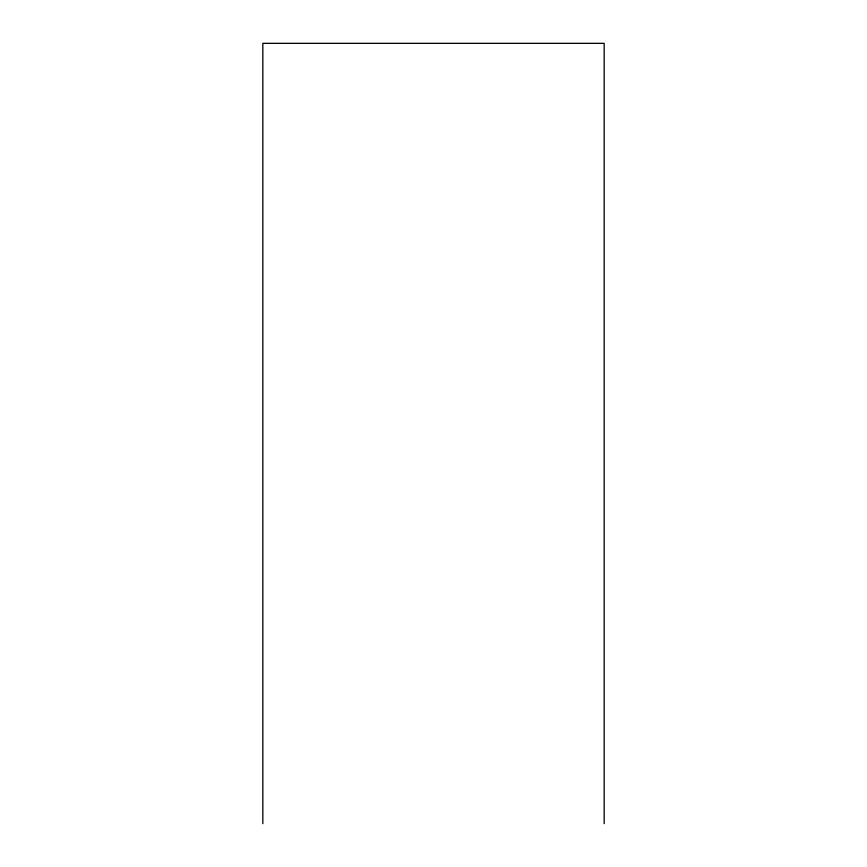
<?xml version="1.0" encoding="UTF-8"?>
<svg xmlns="http://www.w3.org/2000/svg" width="867" height="867" viewBox="0 0 867 867"><rect width="100%" height="100%" fill="white"/><g stroke="black" fill="none" stroke-linecap="round" stroke-linejoin="round"><path stroke-width="1.3" d="M604.169 823.65L604.169 43.35L262.831 43.35L262.831 823.65"/></g></svg>
